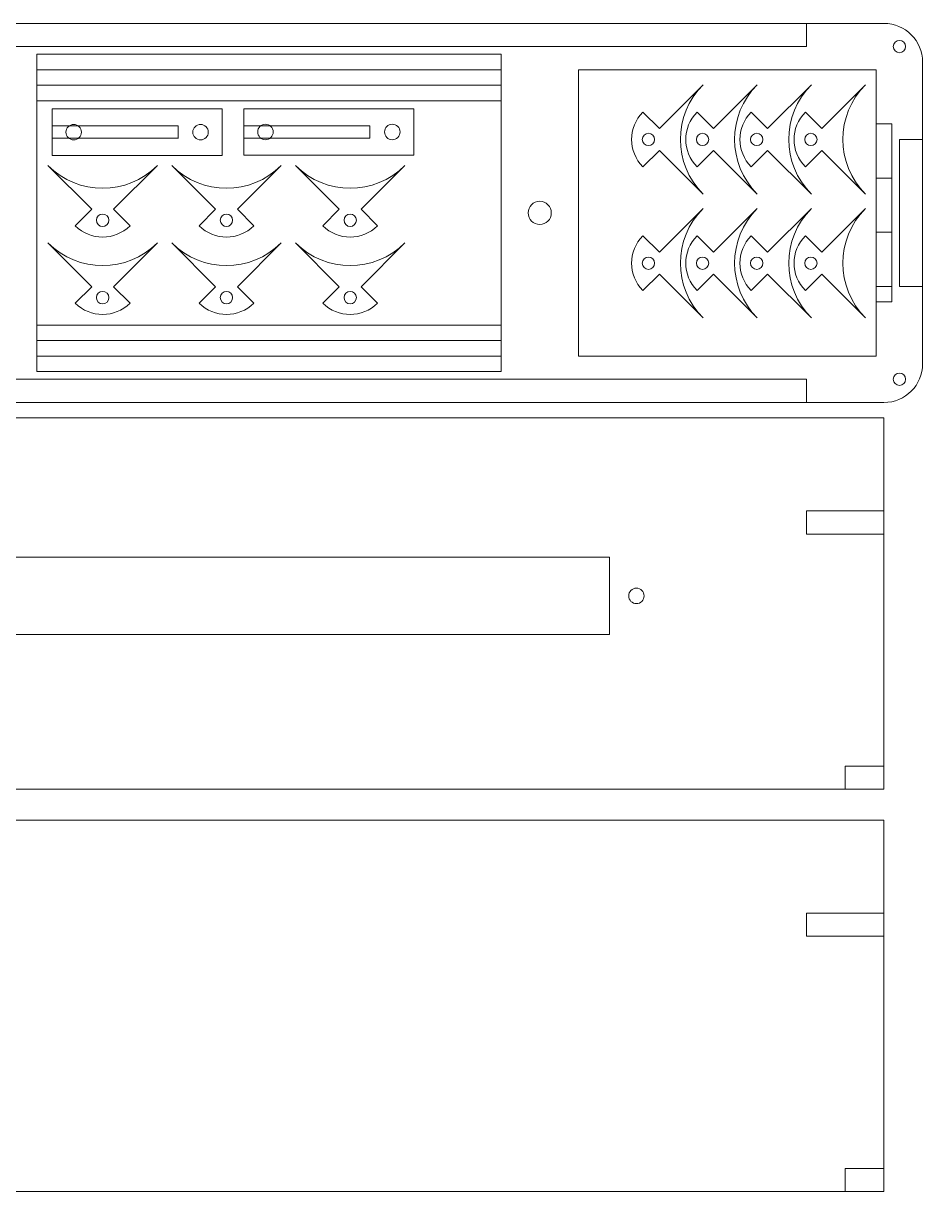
# Model space of a CAD drawing. Header units: millimetres. Extents: x -288 to -52, y -435 to 65.
# Drawn here: x -168.3 to -52, y -326 to -175 of the extents above; entities that cross this region are included whole.
import ezdxf

# ---------------------------------------------------------------- set-up
doc = ezdxf.new("R2010")
doc.units = ezdxf.units.MM
doc.header["$MEASUREMENT"] = 0
doc.layers.add('layer 1', color=7, linetype='Continuous')

msp = doc.modelspace()

# ---------------------------------------------------------------- linework, layer by layer
at = {"layer": 'layer 1', "color": 250, "lineweight": 20}
for points in [[(-164.586, -192.0723), (-142.586, -192.0723), (-142.586, -186.0723), (-164.586, -186.0723), (-164.586, -192.0723)], [(-139.8011, -192.0487), (-117.8011, -192.0487), (-117.8011, -186.0487), (-139.8011, -186.0487), (-139.8011, -192.0487)]]:
    msp.add_lwpolyline(points, close=True, dxfattribs=at)
for centre, major_axis in [((-55.0443, -178.0132), (0, 0.8)), ((-161.786, -189.0723), (0, 1)), ((-145.386, -189.0723), (0, 1)), ((-137.0011, -189.0487), (0, 1)), ((-120.6011, -189.0487), (0, 1)), ((-101.5443, -199.5132), (0, 1.5)), ((-55.0443, -221.0132), (0, 0.8)), ((-89.0443, -249.0135), (0, 1))]:
    msp.add_ellipse(centre, major_axis=major_axis, ratio=1, dxfattribs=at)
for points, knots in [([(-216.0443, -175.0132), (-216.0443, -175.0132), (-57.0443, -175.0132), (-57.0443, -175.0132), (-57.0443, -175.0132), (-54.2943, -175.0132), (-52.0443, -177.2632), (-52.0443, -180.0133), (-52.0443, -180.0133), (-52.0443, -180.0133), (-52.0443, -219.0132), (-52.0443, -219.0132), (-52.0443, -219.0132), (-52.0443, -221.7633), (-54.2943, -224.0132), (-57.0443, -224.0132), (-57.0443, -224.0132), (-57.0443, -224.0132), (-216.0443, -224.0132), (-216.0443, -224.0132), (-216.0443, -224.0132), (-218.7943, -224.0132), (-221.0443, -221.7633), (-221.0443, -219.0132), (-221.0443, -219.0132), (-221.0443, -219.0132), (-221.0443, -180.0133), (-221.0443, -180.0133), (-221.0443, -180.0133), (-221.0443, -177.2632), (-218.7943, -175.0132), (-216.0443, -175.0132)], [0, 0, 0, 0, 0.11111111, 0.11111111, 0.11111111, 0.11111111, 0.22222222, 0.22222222, 0.22222222, 0.22222222, 0.33333333, 0.33333333, 0.33333333, 0.33333333, 0.44444444, 0.44444444, 0.44444444, 0.44444444, 0.55555556, 0.55555556, 0.55555556, 0.55555556, 0.66666667, 0.66666667, 0.66666667, 0.66666667, 0.77777778, 0.77777778, 0.77777778, 0.77777778, 1, 1, 1, 1]), ([(-96.5443, -181.0132), (-96.5443, -181.0132), (-58.0443, -181.0132), (-58.0443, -181.0132), (-58.0443, -181.0132), (-58.0443, -181.0132), (-58.0443, -218.0132), (-58.0443, -218.0132)], [0, 0, 0, 0, 0.33333333, 0.33333333, 0.33333333, 0.33333333, 1, 1, 1, 1]), ([(-88.0597, -189.4475), (-87.7473, -189.1351), (-87.2408, -189.1351), (-86.9284, -189.4475), (-86.9284, -189.4475), (-86.6159, -189.7599), (-86.616, -190.2665), (-86.9284, -190.5789), (-86.9284, -190.5789), (-87.2407, -190.8913), (-87.7473, -190.8913), (-88.0597, -190.5789), (-88.0597, -190.5789), (-88.3721, -190.2665), (-88.3721, -189.7599), (-88.0597, -189.4475)], [0, 0, 0, 0, 0.2, 0.2, 0.2, 0.2, 0.4, 0.4, 0.4, 0.4, 0.6, 0.6, 0.6, 0.6, 1, 1, 1, 1]), ([(-81.0597, -189.4475), (-80.7473, -189.1351), (-80.2408, -189.1351), (-79.9284, -189.4475), (-79.9284, -189.4475), (-79.6159, -189.7599), (-79.616, -190.2665), (-79.9284, -190.5789), (-79.9284, -190.5789), (-80.2407, -190.8913), (-80.7473, -190.8913), (-81.0597, -190.5789), (-81.0597, -190.5789), (-81.3721, -190.2665), (-81.3721, -189.7599), (-81.0597, -189.4475)], [0, 0, 0, 0, 0.2, 0.2, 0.2, 0.2, 0.4, 0.4, 0.4, 0.4, 0.6, 0.6, 0.6, 0.6, 1, 1, 1, 1]), ([(-74.0597, -189.4475), (-73.7473, -189.1351), (-73.2408, -189.1351), (-72.9284, -189.4475), (-72.9284, -189.4475), (-72.6159, -189.7599), (-72.616, -190.2665), (-72.9284, -190.5789), (-72.9284, -190.5789), (-73.2407, -190.8913), (-73.7473, -190.8913), (-74.0597, -190.5789), (-74.0597, -190.5789), (-74.3721, -190.2665), (-74.3721, -189.7599), (-74.0597, -189.4475)], [0, 0, 0, 0, 0.2, 0.2, 0.2, 0.2, 0.4, 0.4, 0.4, 0.4, 0.6, 0.6, 0.6, 0.6, 1, 1, 1, 1]), ([(-67.0597, -189.4475), (-66.7473, -189.1351), (-66.2408, -189.1351), (-65.9284, -189.4475), (-65.9284, -189.4475), (-65.6159, -189.7599), (-65.616, -190.2665), (-65.9284, -190.5789), (-65.9284, -190.5789), (-66.2407, -190.8913), (-66.7473, -190.8913), (-67.0597, -190.5789), (-67.0597, -190.5789), (-67.3721, -190.2665), (-67.3721, -189.7599), (-67.0597, -189.4475)], [0, 0, 0, 0, 0.2, 0.2, 0.2, 0.2, 0.4, 0.4, 0.4, 0.4, 0.6, 0.6, 0.6, 0.6, 1, 1, 1, 1]), ([(-158.61, -201.0285), (-158.9224, -200.7161), (-158.9224, -200.2096), (-158.61, -199.8972), (-158.61, -199.8972), (-158.2976, -199.5847), (-157.791, -199.5848), (-157.4786, -199.8972), (-157.4786, -199.8972), (-157.1662, -200.2095), (-157.1662, -200.7161), (-157.4786, -201.0285), (-157.4786, -201.0285), (-157.791, -201.3409), (-158.2976, -201.3409), (-158.61, -201.0285)], [0, 0, 0, 0, 0.2, 0.2, 0.2, 0.2, 0.4, 0.4, 0.4, 0.4, 0.6, 0.6, 0.6, 0.6, 1, 1, 1, 1]), ([(-142.61, -201.0285), (-142.9224, -200.7161), (-142.9224, -200.2096), (-142.61, -199.8972), (-142.61, -199.8972), (-142.2976, -199.5847), (-141.791, -199.5848), (-141.4786, -199.8972), (-141.4786, -199.8972), (-141.1662, -200.2095), (-141.1662, -200.7161), (-141.4786, -201.0285), (-141.4786, -201.0285), (-141.791, -201.3409), (-142.2976, -201.3409), (-142.61, -201.0285)], [0, 0, 0, 0, 0.2, 0.2, 0.2, 0.2, 0.4, 0.4, 0.4, 0.4, 0.6, 0.6, 0.6, 0.6, 1, 1, 1, 1]), ([(-126.61, -201.0285), (-126.9224, -200.7161), (-126.9224, -200.2096), (-126.61, -199.8972), (-126.61, -199.8972), (-126.2976, -199.5847), (-125.791, -199.5848), (-125.4786, -199.8972), (-125.4786, -199.8972), (-125.1662, -200.2095), (-125.1662, -200.7161), (-125.4786, -201.0285), (-125.4786, -201.0285), (-125.791, -201.3409), (-126.2976, -201.3409), (-126.61, -201.0285)], [0, 0, 0, 0, 0.2, 0.2, 0.2, 0.2, 0.4, 0.4, 0.4, 0.4, 0.6, 0.6, 0.6, 0.6, 1, 1, 1, 1]), ([(-88.0597, -205.448), (-87.7473, -205.1356), (-87.2408, -205.1356), (-86.9284, -205.448), (-86.9284, -205.448), (-86.6159, -205.7604), (-86.616, -206.267), (-86.9284, -206.5794), (-86.9284, -206.5794), (-87.2407, -206.8918), (-87.7473, -206.8918), (-88.0597, -206.5794), (-88.0597, -206.5794), (-88.3721, -206.267), (-88.3721, -205.7604), (-88.0597, -205.448)], [0, 0, 0, 0, 0.2, 0.2, 0.2, 0.2, 0.4, 0.4, 0.4, 0.4, 0.6, 0.6, 0.6, 0.6, 1, 1, 1, 1]), ([(-81.0597, -205.448), (-80.7473, -205.1356), (-80.2408, -205.1356), (-79.9284, -205.448), (-79.9284, -205.448), (-79.6159, -205.7604), (-79.616, -206.267), (-79.9284, -206.5794), (-79.9284, -206.5794), (-80.2407, -206.8918), (-80.7473, -206.8918), (-81.0597, -206.5794), (-81.0597, -206.5794), (-81.3721, -206.267), (-81.3721, -205.7604), (-81.0597, -205.448)], [0, 0, 0, 0, 0.2, 0.2, 0.2, 0.2, 0.4, 0.4, 0.4, 0.4, 0.6, 0.6, 0.6, 0.6, 1, 1, 1, 1]), ([(-74.0597, -205.448), (-73.7473, -205.1356), (-73.2408, -205.1356), (-72.9284, -205.448), (-72.9284, -205.448), (-72.6159, -205.7604), (-72.616, -206.267), (-72.9284, -206.5794), (-72.9284, -206.5794), (-73.2407, -206.8918), (-73.7473, -206.8918), (-74.0597, -206.5794), (-74.0597, -206.5794), (-74.3721, -206.267), (-74.3721, -205.7604), (-74.0597, -205.448)], [0, 0, 0, 0, 0.2, 0.2, 0.2, 0.2, 0.4, 0.4, 0.4, 0.4, 0.6, 0.6, 0.6, 0.6, 1, 1, 1, 1]), ([(-67.0597, -205.448), (-66.7473, -205.1356), (-66.2408, -205.1356), (-65.9284, -205.448), (-65.9284, -205.448), (-65.6159, -205.7604), (-65.616, -206.267), (-65.9284, -206.5794), (-65.9284, -206.5794), (-66.2407, -206.8918), (-66.7473, -206.8918), (-67.0597, -206.5794), (-67.0597, -206.5794), (-67.3721, -206.267), (-67.3721, -205.7604), (-67.0597, -205.448)], [0, 0, 0, 0, 0.2, 0.2, 0.2, 0.2, 0.4, 0.4, 0.4, 0.4, 0.6, 0.6, 0.6, 0.6, 1, 1, 1, 1]), ([(-158.61, -211.0285), (-158.9224, -210.7161), (-158.9224, -210.2096), (-158.61, -209.8972), (-158.61, -209.8972), (-158.2976, -209.5847), (-157.791, -209.5848), (-157.4786, -209.8972), (-157.4786, -209.8972), (-157.1662, -210.2095), (-157.1662, -210.7161), (-157.4786, -211.0285), (-157.4786, -211.0285), (-157.791, -211.3409), (-158.2976, -211.3409), (-158.61, -211.0285)], [0, 0, 0, 0, 0.2, 0.2, 0.2, 0.2, 0.4, 0.4, 0.4, 0.4, 0.6, 0.6, 0.6, 0.6, 1, 1, 1, 1]), ([(-142.61, -211.0285), (-142.9224, -210.7161), (-142.9224, -210.2096), (-142.61, -209.8972), (-142.61, -209.8972), (-142.2976, -209.5847), (-141.791, -209.5848), (-141.4786, -209.8972), (-141.4786, -209.8972), (-141.1662, -210.2095), (-141.1662, -210.7161), (-141.4786, -211.0285), (-141.4786, -211.0285), (-141.791, -211.3409), (-142.2976, -211.3409), (-142.61, -211.0285)], [0, 0, 0, 0, 0.2, 0.2, 0.2, 0.2, 0.4, 0.4, 0.4, 0.4, 0.6, 0.6, 0.6, 0.6, 1, 1, 1, 1]), ([(-126.61, -211.0285), (-126.9224, -210.7161), (-126.9224, -210.2096), (-126.61, -209.8972), (-126.61, -209.8972), (-126.2976, -209.5847), (-125.791, -209.5848), (-125.4786, -209.8972), (-125.4786, -209.8972), (-125.1662, -210.2095), (-125.1662, -210.7161), (-125.4786, -211.0285), (-125.4786, -211.0285), (-125.791, -211.3409), (-126.2976, -211.3409), (-126.61, -211.0285)], [0, 0, 0, 0, 0.2, 0.2, 0.2, 0.2, 0.4, 0.4, 0.4, 0.4, 0.6, 0.6, 0.6, 0.6, 1, 1, 1, 1]), ([(-92.5443, -244.0135), (-92.5443, -244.0135), (-180.5443, -244.0135), (-180.5443, -244.0135), (-180.5443, -244.0135), (-180.5443, -244.0135), (-180.5443, -254.0135), (-180.5443, -254.0135), (-180.5443, -254.0135), (-180.5443, -254.0135), (-92.5443, -254.0135), (-92.5443, -254.0135)], [0, 0, 0, 0, 0.25, 0.25, 0.25, 0.25, 0.5, 0.5, 0.5, 0.5, 1, 1, 1, 1])]:
    msp.add_open_spline(points, degree=3, knots=knots, dxfattribs=at)
for points in [[(-67.0443, -175.0132), (-67.0443, -175.0132), (-67.0443, -178.0132), (-67.0443, -178.0132)], [(-206.0443, -178.0132), (-206.0443, -178.0132), (-67.0443, -178.0132), (-67.0443, -178.0132)], [(-166.5443, -179.0132), (-166.5443, -179.0132), (-106.5443, -179.0132), (-106.5443, -179.0132)], [(-166.5443, -179.0132), (-166.5443, -179.0132), (-166.5443, -220.0132), (-166.5443, -220.0132)], [(-106.5443, -179.0132), (-106.5443, -179.0132), (-106.5443, -220.0132), (-106.5443, -220.0132)], [(-166.5443, -181.0132), (-166.5443, -181.0132), (-106.5443, -181.0132), (-106.5443, -181.0132)], [(-96.5443, -181.0132), (-96.5443, -181.0132), (-96.5443, -218.0132), (-96.5443, -218.0132)], [(-166.5443, -183.0132), (-166.5443, -183.0132), (-106.5443, -183.0132), (-106.5443, -183.0132)], [(-86.0798, -188.599), (-86.0798, -188.599), (-80.423, -182.9421), (-80.423, -182.9421)], [(-80.423, -197.0843), (-84.3283, -193.179), (-84.3283, -186.8474), (-80.423, -182.9421)], [(-79.0798, -188.599), (-79.0798, -188.599), (-73.423, -182.9421), (-73.423, -182.9421)], [(-73.423, -197.0843), (-77.3283, -193.179), (-77.3283, -186.8474), (-73.423, -182.9421)], [(-72.0798, -188.599), (-72.0798, -188.599), (-66.423, -182.9421), (-66.423, -182.9421)], [(-66.423, -197.0843), (-70.3283, -193.179), (-70.3283, -186.8474), (-66.423, -182.9421)], [(-65.0798, -188.599), (-65.0798, -188.599), (-59.423, -182.9421), (-59.423, -182.9421)], [(-59.423, -197.0843), (-63.3283, -193.179), (-63.3283, -186.8474), (-59.423, -182.9421)], [(-166.5443, -185.0132), (-166.5443, -185.0132), (-106.5443, -185.0132), (-106.5443, -185.0132)], [(-88.2012, -193.5487), (-90.1538, -191.5961), (-90.1538, -188.4303), (-88.2012, -186.4777)], [(-88.2012, -186.4777), (-88.2012, -186.4777), (-86.0798, -188.599), (-86.0798, -188.599)], [(-81.2012, -193.5487), (-83.1538, -191.5961), (-83.1538, -188.4303), (-81.2012, -186.4777)], [(-81.2012, -186.4777), (-81.2012, -186.4777), (-79.0798, -188.599), (-79.0798, -188.599)], [(-74.2012, -193.5487), (-76.1538, -191.5961), (-76.1538, -188.4303), (-74.2012, -186.4777)], [(-74.2012, -186.4777), (-74.2012, -186.4777), (-72.0798, -188.599), (-72.0798, -188.599)], [(-67.2012, -193.5487), (-69.1538, -191.5961), (-69.1538, -188.4303), (-67.2012, -186.4777)], [(-67.2012, -186.4777), (-67.2012, -186.4777), (-65.0798, -188.599), (-65.0798, -188.599)], [(-164.586, -188.2723), (-164.586, -188.2723), (-148.2987, -188.2723), (-148.2987, -188.2723)], [(-148.2987, -188.275), (-148.2987, -188.275), (-148.2987, -189.875), (-148.2987, -189.875)], [(-139.8011, -188.2487), (-139.8011, -188.2487), (-123.5138, -188.2487), (-123.5138, -188.2487)], [(-123.5138, -188.2514), (-123.5138, -188.2514), (-123.5138, -189.8514), (-123.5138, -189.8514)], [(-58.0443, -188.0132), (-58.0443, -188.0132), (-56.0443, -188.0132), (-56.0443, -188.0132)], [(-56.0443, -188.0132), (-56.0443, -188.0132), (-56.0443, -211.0132), (-56.0443, -211.0132)], [(-164.586, -189.8723), (-164.586, -189.8723), (-148.2987, -189.8723), (-148.2987, -189.8723)], [(-139.8011, -189.8487), (-139.8011, -189.8487), (-123.5138, -189.8487), (-123.5138, -189.8487)], [(-55.0443, -190.0132), (-55.0443, -190.0132), (-52.0443, -190.0132), (-52.0443, -190.0132)], [(-55.0443, -190.0132), (-55.0443, -190.0132), (-55.0443, -209.0132), (-55.0443, -209.0132)], [(-88.2012, -193.5487), (-88.2012, -193.5487), (-86.0798, -191.4274), (-86.0798, -191.4274)], [(-80.423, -197.0843), (-80.423, -197.0843), (-86.0798, -191.4274), (-86.0798, -191.4274)], [(-81.2012, -193.5487), (-81.2012, -193.5487), (-79.0798, -191.4274), (-79.0798, -191.4274)], [(-73.423, -197.0843), (-73.423, -197.0843), (-79.0798, -191.4274), (-79.0798, -191.4274)], [(-74.2012, -193.5487), (-74.2012, -193.5487), (-72.0798, -191.4274), (-72.0798, -191.4274)], [(-66.423, -197.0843), (-66.423, -197.0843), (-72.0798, -191.4274), (-72.0798, -191.4274)], [(-67.2012, -193.5487), (-67.2012, -193.5487), (-65.0798, -191.4274), (-65.0798, -191.4274)], [(-59.423, -197.0843), (-59.423, -197.0843), (-65.0798, -191.4274), (-65.0798, -191.4274)], [(-150.9732, -193.3918), (-154.8785, -197.2971), (-161.2101, -197.2971), (-165.1154, -193.3918)], [(-159.4585, -199.0486), (-159.4585, -199.0486), (-165.1154, -193.3918), (-165.1154, -193.3918)], [(-150.9732, -193.3918), (-150.9732, -193.3918), (-156.6301, -199.0486), (-156.6301, -199.0486)], [(-134.9732, -193.3918), (-138.8785, -197.2971), (-145.2101, -197.2971), (-149.1154, -193.3918)], [(-143.4585, -199.0486), (-143.4585, -199.0486), (-149.1154, -193.3918), (-149.1154, -193.3918)], [(-134.9732, -193.3918), (-134.9732, -193.3918), (-140.6301, -199.0486), (-140.6301, -199.0486)], [(-118.9732, -193.3918), (-122.8785, -197.2971), (-129.2101, -197.2971), (-133.1154, -193.3918)], [(-127.4585, -199.0486), (-127.4585, -199.0486), (-133.1154, -193.3918), (-133.1154, -193.3918)], [(-118.9732, -193.3918), (-118.9732, -193.3918), (-124.6301, -199.0486), (-124.6301, -199.0486)], [(-58.0443, -195.0132), (-58.0443, -195.0132), (-56.0443, -195.0132), (-56.0443, -195.0132)], [(-161.5798, -201.17), (-161.5798, -201.17), (-159.4585, -199.0486), (-159.4585, -199.0486)], [(-154.5088, -201.17), (-154.5088, -201.17), (-156.6301, -199.0486), (-156.6301, -199.0486)], [(-145.5798, -201.17), (-145.5798, -201.17), (-143.4585, -199.0486), (-143.4585, -199.0486)], [(-138.5088, -201.17), (-138.5088, -201.17), (-140.6301, -199.0486), (-140.6301, -199.0486)], [(-129.5798, -201.17), (-129.5798, -201.17), (-127.4585, -199.0486), (-127.4585, -199.0486)], [(-122.5088, -201.17), (-122.5088, -201.17), (-124.6301, -199.0486), (-124.6301, -199.0486)], [(-86.0798, -204.5995), (-86.0798, -204.5995), (-80.423, -198.9426), (-80.423, -198.9426)], [(-80.423, -213.0848), (-84.3283, -209.1795), (-84.3283, -202.8479), (-80.423, -198.9426)], [(-79.0798, -204.5995), (-79.0798, -204.5995), (-73.423, -198.9426), (-73.423, -198.9426)], [(-73.423, -213.0848), (-77.3283, -209.1795), (-77.3283, -202.8479), (-73.423, -198.9426)], [(-72.0798, -204.5995), (-72.0798, -204.5995), (-66.423, -198.9426), (-66.423, -198.9426)], [(-66.423, -213.0848), (-70.3283, -209.1795), (-70.3283, -202.8479), (-66.423, -198.9426)], [(-65.0798, -204.5995), (-65.0798, -204.5995), (-59.423, -198.9426), (-59.423, -198.9426)], [(-59.423, -213.0848), (-63.3283, -209.1795), (-63.3283, -202.8479), (-59.423, -198.9426)], [(-154.5088, -201.17), (-156.4614, -203.1226), (-159.6272, -203.1226), (-161.5798, -201.17)], [(-138.5088, -201.17), (-140.4614, -203.1226), (-143.6272, -203.1226), (-145.5798, -201.17)], [(-122.5088, -201.17), (-124.4614, -203.1226), (-127.6272, -203.1226), (-129.5798, -201.17)], [(-58.0443, -202.0132), (-58.0443, -202.0132), (-56.0443, -202.0132), (-56.0443, -202.0132)], [(-150.9732, -203.3918), (-154.8785, -207.2971), (-161.2101, -207.2971), (-165.1154, -203.3918)], [(-159.4585, -209.0486), (-159.4585, -209.0486), (-165.1154, -203.3918), (-165.1154, -203.3918)], [(-150.9732, -203.3918), (-150.9732, -203.3918), (-156.6301, -209.0486), (-156.6301, -209.0486)], [(-134.9732, -203.3918), (-138.8785, -207.2971), (-145.2101, -207.2971), (-149.1154, -203.3918)], [(-143.4585, -209.0486), (-143.4585, -209.0486), (-149.1154, -203.3918), (-149.1154, -203.3918)], [(-134.9732, -203.3918), (-134.9732, -203.3918), (-140.6301, -209.0486), (-140.6301, -209.0486)], [(-118.9732, -203.3918), (-122.8785, -207.2971), (-129.2101, -207.2971), (-133.1154, -203.3918)], [(-127.4585, -209.0486), (-127.4585, -209.0486), (-133.1154, -203.3918), (-133.1154, -203.3918)], [(-118.9732, -203.3918), (-118.9732, -203.3918), (-124.6301, -209.0486), (-124.6301, -209.0486)], [(-88.2012, -209.5492), (-90.1538, -207.5966), (-90.1538, -204.4308), (-88.2012, -202.4782)], [(-88.2012, -202.4782), (-88.2012, -202.4782), (-86.0798, -204.5995), (-86.0798, -204.5995)], [(-81.2012, -209.5492), (-83.1538, -207.5966), (-83.1538, -204.4308), (-81.2012, -202.4782)], [(-81.2012, -202.4782), (-81.2012, -202.4782), (-79.0798, -204.5995), (-79.0798, -204.5995)], [(-74.2012, -209.5492), (-76.1538, -207.5966), (-76.1538, -204.4308), (-74.2012, -202.4782)], [(-74.2012, -202.4782), (-74.2012, -202.4782), (-72.0798, -204.5995), (-72.0798, -204.5995)], [(-67.2012, -209.5492), (-69.1538, -207.5966), (-69.1538, -204.4308), (-67.2012, -202.4782)], [(-67.2012, -202.4782), (-67.2012, -202.4782), (-65.0798, -204.5995), (-65.0798, -204.5995)], [(-88.2012, -209.5492), (-88.2012, -209.5492), (-86.0798, -207.4279), (-86.0798, -207.4279)], [(-80.423, -213.0848), (-80.423, -213.0848), (-86.0798, -207.4279), (-86.0798, -207.4279)], [(-81.2012, -209.5492), (-81.2012, -209.5492), (-79.0798, -207.4279), (-79.0798, -207.4279)], [(-73.423, -213.0848), (-73.423, -213.0848), (-79.0798, -207.4279), (-79.0798, -207.4279)], [(-74.2012, -209.5492), (-74.2012, -209.5492), (-72.0798, -207.4279), (-72.0798, -207.4279)], [(-66.423, -213.0848), (-66.423, -213.0848), (-72.0798, -207.4279), (-72.0798, -207.4279)], [(-67.2012, -209.5492), (-67.2012, -209.5492), (-65.0798, -207.4279), (-65.0798, -207.4279)], [(-59.423, -213.0848), (-59.423, -213.0848), (-65.0798, -207.4279), (-65.0798, -207.4279)], [(-161.5798, -211.17), (-161.5798, -211.17), (-159.4585, -209.0486), (-159.4585, -209.0486)], [(-154.5088, -211.17), (-154.5088, -211.17), (-156.6301, -209.0486), (-156.6301, -209.0486)], [(-145.5798, -211.17), (-145.5798, -211.17), (-143.4585, -209.0486), (-143.4585, -209.0486)], [(-138.5088, -211.17), (-138.5088, -211.17), (-140.6301, -209.0486), (-140.6301, -209.0486)], [(-129.5798, -211.17), (-129.5798, -211.17), (-127.4585, -209.0486), (-127.4585, -209.0486)], [(-122.5088, -211.17), (-122.5088, -211.17), (-124.6301, -209.0486), (-124.6301, -209.0486)], [(-58.0443, -209.0132), (-58.0443, -209.0132), (-56.0443, -209.0132), (-56.0443, -209.0132)], [(-55.0443, -209.0132), (-55.0443, -209.0132), (-52.0443, -209.0132), (-52.0443, -209.0132)], [(-154.5088, -211.17), (-156.4614, -213.1226), (-159.6272, -213.1226), (-161.5798, -211.17)], [(-138.5088, -211.17), (-140.4614, -213.1226), (-143.6272, -213.1226), (-145.5798, -211.17)], [(-122.5088, -211.17), (-124.4614, -213.1226), (-127.6272, -213.1226), (-129.5798, -211.17)], [(-58.0443, -211.0132), (-58.0443, -211.0132), (-56.0443, -211.0132), (-56.0443, -211.0132)], [(-166.5443, -214.0132), (-166.5443, -214.0132), (-106.5443, -214.0132), (-106.5443, -214.0132)], [(-166.5443, -216.0132), (-166.5443, -216.0132), (-106.5443, -216.0132), (-106.5443, -216.0132)], [(-166.5443, -218.0132), (-166.5443, -218.0132), (-106.5443, -218.0132), (-106.5443, -218.0132)], [(-96.5443, -218.0132), (-96.5443, -218.0132), (-58.0443, -218.0132), (-58.0443, -218.0132)], [(-106.5443, -220.0132), (-106.5443, -220.0132), (-166.5443, -220.0132), (-166.5443, -220.0132)], [(-67.0443, -221.0132), (-67.0443, -221.0132), (-206.0443, -221.0132), (-206.0443, -221.0132)], [(-67.0443, -221.0132), (-67.0443, -221.0132), (-67.0443, -224.0132), (-67.0443, -224.0132)], [(-216.0443, -226.0135), (-216.0443, -226.0135), (-57.0443, -226.0135), (-57.0443, -226.0135)], [(-57.0443, -274.0131), (-57.0443, -274.0131), (-57.0443, -226.0135), (-57.0443, -226.0135)], [(-67.0443, -238.0135), (-67.0443, -238.0135), (-57.0443, -238.0135), (-57.0443, -238.0135)], [(-67.0443, -241.0135), (-67.0443, -241.0135), (-67.0443, -238.0135), (-67.0443, -238.0135)], [(-67.0443, -241.0135), (-67.0443, -241.0135), (-57.0443, -241.0135), (-57.0443, -241.0135)], [(-92.5443, -244.0135), (-92.5443, -244.0135), (-92.5443, -254.0135), (-92.5443, -254.0135)], [(-62.0443, -271.0131), (-62.0443, -271.0131), (-57.0443, -271.0131), (-57.0443, -271.0131)], [(-62.0443, -271.0131), (-62.0443, -271.0131), (-62.0443, -274.0131), (-62.0443, -274.0131)], [(-216.0443, -274.0131), (-216.0443, -274.0131), (-57.0443, -274.0131), (-57.0443, -274.0131)], [(-216.0443, -278.013), (-216.0443, -278.013), (-57.0443, -278.013), (-57.0443, -278.013)], [(-57.0443, -326.0126), (-57.0443, -326.0126), (-57.0443, -278.013), (-57.0443, -278.013)], [(-67.0443, -290.013), (-67.0443, -290.013), (-57.0443, -290.013), (-57.0443, -290.013)], [(-67.0443, -293.013), (-67.0443, -293.013), (-67.0443, -290.013), (-67.0443, -290.013)], [(-67.0443, -293.013), (-67.0443, -293.013), (-57.0443, -293.013), (-57.0443, -293.013)], [(-62.0443, -323.0131), (-62.0443, -323.0131), (-57.0443, -323.0131), (-57.0443, -323.0131)], [(-62.0443, -323.0131), (-62.0443, -323.0131), (-62.0443, -326.0131), (-62.0443, -326.0131)], [(-216.0443, -326.0126), (-216.0443, -326.0126), (-57.0443, -326.0126), (-57.0443, -326.0126)]]:
    msp.add_open_spline(points, degree=3, dxfattribs=at)

doc.saveas('drawing.dxf')
